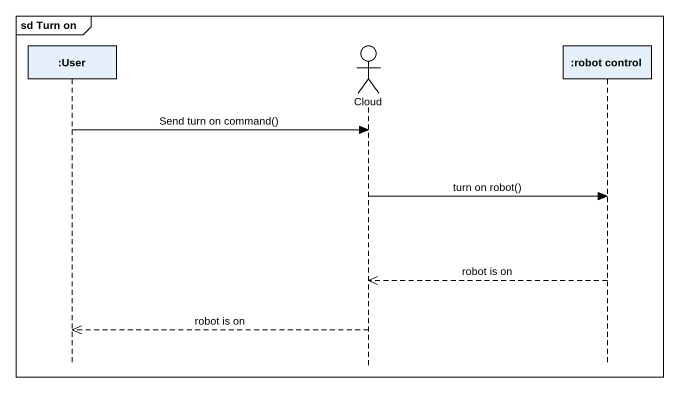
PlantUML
@startuml
mainframe sd Turn on
hide footbox
participant ":User" as User
actor "Cloud" as Cloud_
participant ":robot control" as robot_control

User -> Cloud_ : Send turn on command()
Cloud_ -> robot_control : turn on robot()
robot_control -->> Cloud_ : robot is on
Cloud_ -->> User : robot is on
@enduml
